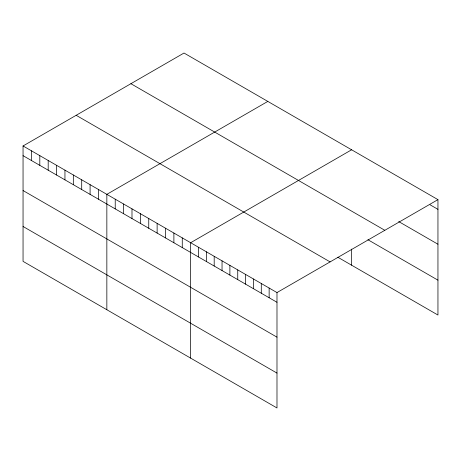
<?xml version="1.0" encoding="UTF-8"?>
<svg xmlns="http://www.w3.org/2000/svg" width="461" height="461" viewBox="0 0 461 461"><rect width="100%" height="100%" fill="white"/><g stroke="black" fill="none" stroke-linecap="round" stroke-linejoin="round"><path stroke-width="0.69" d="M23.05 145.964L276.986 292.568L276.986 407.968L23.05 261.364L23.05 145.964L184.014 53.032L437.95 199.636L437.95 315.036L337.844 257.244M267.812 101.408L106.848 194.34L106.848 309.74M351.61 149.79L190.647 242.722L190.647 358.122M276.986 292.568L437.95 199.636M430.101 204.817L437.95 209.352M398.707 221.568L437.95 244.226M130.895 83.7L384.831 230.304M367.913 239.726L437.95 280.161M76.169 115.296L330.105 261.9M23.05 155.674L276.986 302.283M23.05 190.549L276.986 337.158M23.05 226.484L276.986 373.093M351.61 249.096L351.61 265.19M269.138 288.039L269.138 297.748M261.289 283.509L261.289 293.219M253.441 278.974L253.441 288.69M245.592 274.445L245.592 284.155M237.743 269.916L237.743 279.625M229.889 265.38L229.889 275.096M222.041 260.851L222.041 270.561M214.192 256.316L214.192 266.032M206.344 251.787L206.344 261.496M198.495 247.257L198.495 256.967M182.268 237.888L182.268 247.597M173.889 233.047L173.889 242.757M165.511 228.207L165.511 237.922M157.126 223.372L157.126 233.082M148.747 218.531L148.747 228.247M140.369 213.697L140.369 223.406M131.99 208.856L131.99 218.572M123.606 204.021L123.606 213.731M115.227 199.181L115.227 208.891M98.47 189.506L98.47 199.215M90.091 184.665L90.091 194.381M81.706 179.83L81.706 189.54M73.328 174.99L73.328 184.705M64.949 170.155L64.949 179.865M56.57 165.315L56.57 175.024M48.192 160.474L48.192 170.19M39.807 155.639L39.807 165.349M31.429 150.799L31.429 160.514"/></g></svg>
